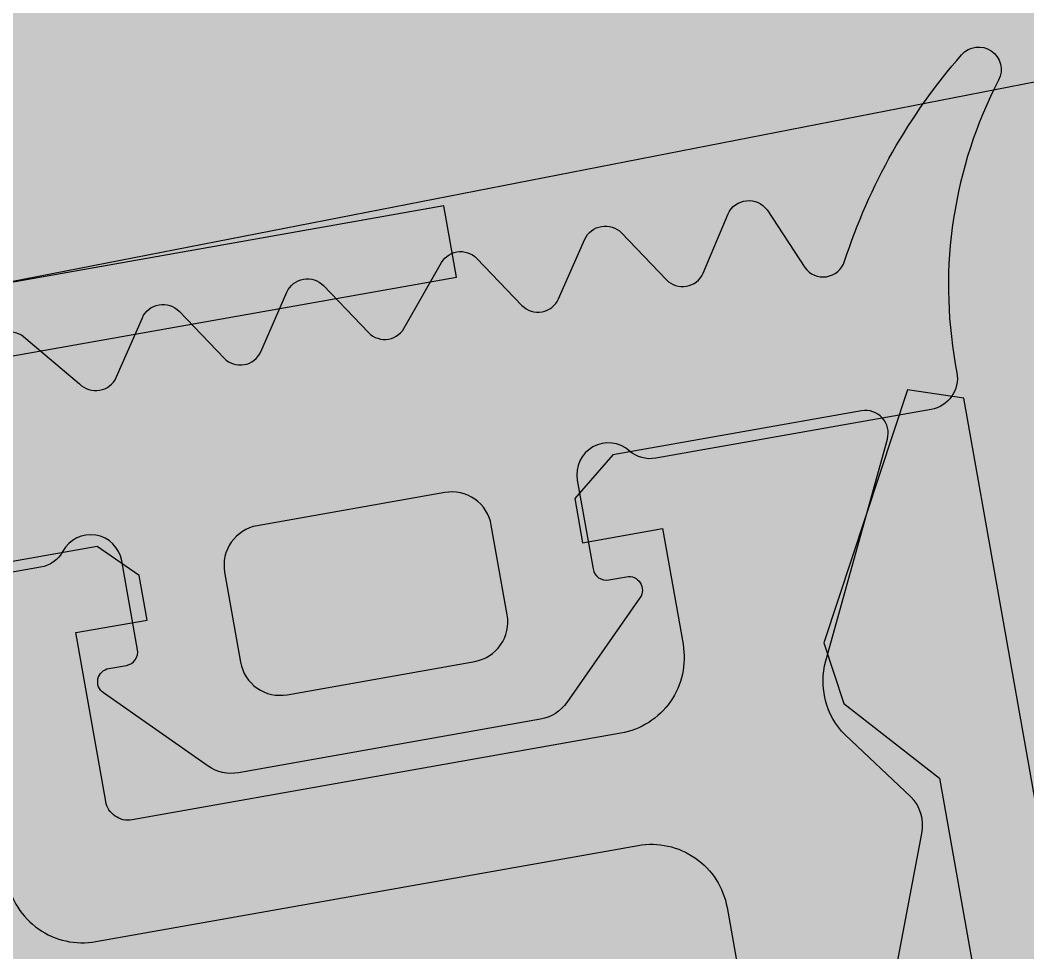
# Model space of a CAD drawing. Header units: millimetres. Extents: x -455656 to 9247092, y 0 to 412358.
# Drawn here: x -196537.19 to -196523.6, y 353571.76 to 353584.34 of the extents above; entities that cross this region are included whole.
import ezdxf
from ezdxf import colors
from ezdxf.entities.mleader import LeaderData, LeaderLine
from ezdxf.enums import TextEntityAlignment as Align
from ezdxf.math import Vec2, Vec3

# ---------------------------------------------------------------- set-up
doc = ezdxf.new("R2018")
doc.units = ezdxf.units.MM
doc.header["$MEASUREMENT"] = 0
doc.layers.get('0').update_dxf_attribs({"color": 250, "lineweight": 9})
doc.layers.add('АР_Названия помещений', color=124, linetype='Continuous', lineweight=5, plot=False)
for name, color, linetype, lineweight in [('АР_Номер помещения', 1, 'Continuous', 25), ('АР_Помещения_площадь', 19, 'Continuous', 9), ('подлога', 250, 'Continuous', 9)]:
    doc.layers.add(name, color=color, linetype=linetype, lineweight=lineweight)
doc.styles.add('ISOCPEUR', font='isocpeur.ttf', dxfattribs={"width": 0.7})
doc.styles.get("Standard").update_dxf_attribs({"font": 'isocpeur.ttf'})

# ---------------------------------------------------------------- blocks, each defined once
blk = doc.blocks.new('*U54')
at = {"color": 7, "style": 'ISOCPEUR', "width": 0.7, "flags": 1}
blk.add_attdef('КАТЕГОРИЯ', (-499.166, -2092.186), '', height=250, dxfattribs=at)
at = {"layer": 'АР_Номер помещения', "color": 7, "style": 'ISOCPEUR', "width": 0.7}
blk.add_attdef('НОМЕР_ПОМЕЩЕНИЯ', text='', height=300, dxfattribs=at).set_placement((3509.935, -2299.443), align=Align.MIDDLE_CENTER)
at = {"layer": 'АР_Помещения_площадь', "color": 7, "lineweight": 30, "width": 0.7, "flags": 104}
blk.add_attdef('ИМЯ_ПОМЕЩЕНИЯ', text='', height=100, dxfattribs=at).set_placement((157.628, 1217.141), align=Align.MIDDLE_CENTER)
at = {"layer": 'АР_Помещения_площадь', "color": 7, "style": 'ISOCPEUR', "width": 0.7}
blk.add_attdef('ПЛОЩАДЬ_ПОМЕЩЕНИЯ', text='', height=200, dxfattribs=at).set_placement((4056.614, -3701.768), align=Align.MIDDLE_RIGHT)
blk = doc.blocks.new('*U56')
at = {"color": 7, "style": 'ISOCPEUR', "width": 0.7, "flags": 1}
blk.add_attdef('КАТЕГОРИЯ', (-499.166, -2092.186), '', height=250, dxfattribs=at)
at = {"layer": 'АР_Номер помещения', "color": 7, "style": 'ISOCPEUR', "width": 0.7}
blk.add_attdef('НОМЕР_ПОМЕЩЕНИЯ', text='', height=300, dxfattribs=at).set_placement((-5271.022, -1713.491), align=Align.MIDDLE_CENTER)
at = {"layer": 'АР_Помещения_площадь', "color": 7, "lineweight": 30, "width": 0.7, "flags": 104}
blk.add_attdef('ИМЯ_ПОМЕЩЕНИЯ', text='', height=100, dxfattribs=at).set_placement((157.628, 1217.141), align=Align.MIDDLE_CENTER)
at = {"layer": 'АР_Помещения_площадь', "color": 7, "style": 'ISOCPEUR', "width": 0.7}
blk.add_attdef('ПЛОЩАДЬ_ПОМЕЩЕНИЯ', text='', height=200, dxfattribs=at).set_placement((-3511.073, -2722.763), align=Align.MIDDLE_RIGHT)
blk = doc.blocks.new('*U58')
at = {"color": 7, "style": 'ISOCPEUR', "width": 0.7, "flags": 1}
blk.add_attdef('КАТЕГОРИЯ', (-499.166, -2092.186), '', height=250, dxfattribs=at)
at = {"layer": 'АР_Номер помещения', "color": 7, "style": 'ISOCPEUR', "width": 0.7}
blk.add_attdef('НОМЕР_ПОМЕЩЕНИЯ', text='', height=300, dxfattribs=at).set_placement((-2814.849, -3287.444), align=Align.MIDDLE_CENTER)
at = {"layer": 'АР_Помещения_площадь', "color": 7, "lineweight": 30, "width": 0.7, "flags": 104}
blk.add_attdef('ИМЯ_ПОМЕЩЕНИЯ', text='', height=100, dxfattribs=at).set_placement((157.628, 1217.141), align=Align.MIDDLE_CENTER)
at = {"layer": 'АР_Помещения_площадь', "color": 7, "style": 'ISOCPEUR', "width": 0.7}
blk.add_attdef('ПЛОЩАДЬ_ПОМЕЩЕНИЯ', text='', height=200, dxfattribs=at).set_placement((-2392.073, -3943.33), align=Align.MIDDLE_RIGHT)
blk = doc.blocks.new('*U62')
at = {"color": 7, "style": 'ISOCPEUR', "width": 0.7, "flags": 1}
blk.add_attdef('КАТЕГОРИЯ', (-499.166, -2092.186), '', height=250, dxfattribs=at)
at = {"layer": 'АР_Номер помещения', "color": 7, "style": 'ISOCPEUR', "width": 0.7}
blk.add_attdef('НОМЕР_ПОМЕЩЕНИЯ', text='', height=300, dxfattribs=at).set_placement((-10209.656, 3494.977), align=Align.MIDDLE_CENTER)
at = {"layer": 'АР_Помещения_площадь', "color": 7, "style": 'ISOCPEUR', "width": 0.7}
blk.add_attdef('ПЛОЩАДЬ_ПОМЕЩЕНИЯ', text='', height=200, dxfattribs=at).set_placement((-8321.766, 2254.956), align=Align.MIDDLE_RIGHT)
at = {"layer": 'АР_Помещения_площадь', "color": 7, "lineweight": 30, "width": 0.7, "flags": 104}
blk.add_attdef('ИМЯ_ПОМЕЩЕНИЯ', text='', height=100, dxfattribs=at).set_placement((157.628, 1217.141), align=Align.MIDDLE_CENTER)
blk = doc.blocks.new('*U293')
at = {"color": 7, "style": 'ISOCPEUR', "width": 0.7, "flags": 1}
blk.add_attdef('КАТЕГОРИЯ', (-499.166, -2092.186), '', height=250, dxfattribs=at)
at = {"layer": 'АР_Номер помещения', "color": 7, "style": 'ISOCPEUR', "width": 0.7}
blk.add_attdef('НОМЕР_ПОМЕЩЕНИЯ', text='', height=300, dxfattribs=at).set_placement((-1382.058, -1075.324), align=Align.MIDDLE_CENTER)
at = {"layer": 'АР_Помещения_площадь', "color": 7, "lineweight": 30, "width": 0.7, "flags": 104}
blk.add_attdef('ИМЯ_ПОМЕЩЕНИЯ', text='', height=100, dxfattribs=at).set_placement((157.628, 1217.141), align=Align.MIDDLE_CENTER)
at = {"layer": 'АР_Помещения_площадь', "color": 7, "style": 'ISOCPEUR', "width": 0.7}
blk.add_attdef('ПЛОЩАДЬ_ПОМЕЩЕНИЯ', text='', height=200, dxfattribs=at).set_placement((556.692, -1560.833), align=Align.MIDDLE_RIGHT)
blk = doc.blocks.new('_DotSmall')
at = {"color": 0, "linetype": 'ByBlock', "const_width": 0.5}
blk.add_lwpolyline([(-0.0625, 0, 1), (0.0625, 0, 1)], format="xyb", close=True, dxfattribs=at)

msp = doc.modelspace()

# ---------------------------------------------------------------- linework, layer by layer
at = {"layer": 'подлога', "color": 5, "ltscale": 150}
msp.add_line((-194483.24, 353981.485), (-196537.954, 353580.685), dxfattribs=at)
msp.add_line((-194483.24, 353981.485), (-196537.954, 353580.685), dxfattribs=at)
msp.add_line((-194483.24, 353981.485), (-196537.954, 353580.685), dxfattribs=at)
msp.add_line((-194483.24, 353981.485), (-196537.954, 353580.685), dxfattribs=at)
msp.add_line((-194483.24, 353981.485), (-196537.954, 353580.685), dxfattribs=at)
msp.add_line((-194483.24, 353981.485), (-196537.954, 353580.685), dxfattribs=at)
msp.add_line((-194483.24, 353981.485), (-196537.954, 353580.685), dxfattribs=at)
msp.add_line((-194483.24, 353981.485), (-196537.954, 353580.685), dxfattribs=at)
msp.add_line((-194483.24, 353981.485), (-196537.954, 353580.685), dxfattribs=at)
msp.add_line((-194483.24, 353981.485), (-196537.954, 353580.685), dxfattribs=at)
msp.add_line((-194483.24, 353981.485), (-196537.954, 353580.685), dxfattribs=at)
msp.add_line((-194483.24, 353981.485), (-196537.954, 353580.685), dxfattribs=at)
at = {"layer": 'подлога', "color": 5, "lineweight": 0, "ltscale": 100, "transparency": 33554687}
for points in [[(-196537.615, 353579.957, -0.527868), (-196537.12, 353580.045), (-196536.392, 353579.431, 0.527868), (-196535.896, 353579.519), (-196535.544, 353580.324, -0.527868), (-196535.048, 353580.412), (-196534.44, 353579.777, 0.527868), (-196533.945, 353579.865), (-196533.592, 353580.67, -0.527868), (-196533.097, 353580.758), (-196532.489, 353580.123, 0.527868), (-196531.993, 353580.211), (-196531.521, 353581.038, -0.527868), (-196531.025, 353581.125), (-196530.417, 353580.49, 0.527868), (-196529.922, 353580.578), (-196529.569, 353581.383, -0.527868), (-196529.073, 353581.471), (-196528.466, 353580.836, 0.527868), (-196527.97, 353580.924), (-196527.632, 353581.727, -0.57795), (-196527.107, 353581.779), (-196526.598, 353581.002, 0.615334), (-196526.06, 353581.086, -0.101403), (-196524.479, 353583.875, -0.887085), (-196523.979, 353583.534, 0.164997), (-196524.564, 353579.701), (-196524.543, 353579.581, -0.414304), (-196524.889, 353579.086), (-196528.61, 353578.427, -0.228696), (-196528.967, 353578.527, 0.319049), (-196529.459, 353578.58, 0.319002), (-196529.67, 353578.133), (-196529.457, 353576.932, 0.4144), (-196529.245, 353576.784), (-196529.005, 353576.827, -0.668339), (-196528.823, 353576.542), (-196529.811, 353575.129, -0.198883), (-196530.165, 353574.903), (-196534.247, 353574.179, -0.198883), (-196534.657, 353574.27), (-196536.07, 353575.258, -0.668339), (-196535.997, 353575.588), (-196535.757, 353575.63, 0.4144), (-196535.609, 353575.842), (-196535.822, 353577.043, 0.710202), (-196536.617, 353577.171, -0.228696), (-196536.918, 353576.954), (-196546.092, 353575.328, -0.414362)], [(-196537.615, 353579.957, -0.527868), (-196537.12, 353580.045), (-196536.392, 353579.431, 0.527868), (-196535.896, 353579.519), (-196535.544, 353580.324, -0.527868), (-196535.048, 353580.412), (-196534.44, 353579.777, 0.527868), (-196533.945, 353579.865), (-196533.592, 353580.67, -0.527868), (-196533.097, 353580.758), (-196532.489, 353580.123, 0.527868), (-196531.993, 353580.211), (-196531.521, 353581.038, -0.527868), (-196531.025, 353581.125), (-196530.417, 353580.49, 0.527868), (-196529.922, 353580.578), (-196529.569, 353581.383, -0.527868), (-196529.073, 353581.471), (-196528.466, 353580.836, 0.527868), (-196527.97, 353580.924), (-196527.632, 353581.727, -0.57795), (-196527.107, 353581.779), (-196526.598, 353581.002, 0.615334), (-196526.06, 353581.086, -0.101403), (-196524.479, 353583.875, -0.887085), (-196523.979, 353583.534, 0.164997), (-196524.564, 353579.701), (-196524.543, 353579.581, -0.414304), (-196524.889, 353579.086), (-196528.61, 353578.427, -0.228696), (-196528.967, 353578.527, 0.319049), (-196529.459, 353578.58, 0.319002), (-196529.67, 353578.133), (-196529.457, 353576.932, 0.4144), (-196529.245, 353576.784), (-196529.005, 353576.827, -0.668339), (-196528.823, 353576.542), (-196529.811, 353575.129, -0.198883), (-196530.165, 353574.903), (-196534.247, 353574.179, -0.198883), (-196534.657, 353574.27), (-196536.07, 353575.258, -0.668339), (-196535.997, 353575.588), (-196535.757, 353575.63, 0.4144), (-196535.609, 353575.842), (-196535.822, 353577.043, 0.710202), (-196536.617, 353577.171, -0.228696), (-196536.918, 353576.954), (-196546.092, 353575.328, -0.414362)], [(-196537.615, 353579.957, -0.527868), (-196537.12, 353580.045), (-196536.392, 353579.431, 0.527868), (-196535.896, 353579.519), (-196535.544, 353580.324, -0.527868), (-196535.048, 353580.412), (-196534.44, 353579.777, 0.527868), (-196533.945, 353579.865), (-196533.592, 353580.67, -0.527868), (-196533.097, 353580.758), (-196532.489, 353580.123, 0.527868), (-196531.993, 353580.211), (-196531.521, 353581.038, -0.527868), (-196531.025, 353581.125), (-196530.417, 353580.49, 0.527868), (-196529.922, 353580.578), (-196529.569, 353581.383, -0.527868), (-196529.073, 353581.471), (-196528.466, 353580.836, 0.527868), (-196527.97, 353580.924), (-196527.632, 353581.727, -0.57795), (-196527.107, 353581.779), (-196526.598, 353581.002, 0.615334), (-196526.06, 353581.086, -0.101403), (-196524.479, 353583.875, -0.887085), (-196523.979, 353583.534, 0.164997), (-196524.564, 353579.701), (-196524.543, 353579.581, -0.414304), (-196524.889, 353579.086), (-196528.61, 353578.427, -0.228696), (-196528.967, 353578.527, 0.319049), (-196529.459, 353578.58, 0.319002), (-196529.67, 353578.133), (-196529.457, 353576.932, 0.4144), (-196529.245, 353576.784), (-196529.005, 353576.827, -0.668339), (-196528.823, 353576.542), (-196529.811, 353575.129, -0.198883), (-196530.165, 353574.903), (-196534.247, 353574.179, -0.198883), (-196534.657, 353574.27), (-196536.07, 353575.258, -0.668339), (-196535.997, 353575.588), (-196535.757, 353575.63, 0.4144), (-196535.609, 353575.842), (-196535.822, 353577.043, 0.710202), (-196536.617, 353577.171, -0.228696), (-196536.918, 353576.954), (-196546.092, 353575.328, -0.414362)], [(-196537.615, 353579.957, -0.527868), (-196537.12, 353580.045), (-196536.392, 353579.431, 0.527868), (-196535.896, 353579.519), (-196535.544, 353580.324, -0.527868), (-196535.048, 353580.412), (-196534.44, 353579.777, 0.527868), (-196533.945, 353579.865), (-196533.592, 353580.67, -0.527868), (-196533.097, 353580.758), (-196532.489, 353580.123, 0.527868), (-196531.993, 353580.211), (-196531.521, 353581.038, -0.527868), (-196531.025, 353581.125), (-196530.417, 353580.49, 0.527868), (-196529.922, 353580.578), (-196529.569, 353581.383, -0.527868), (-196529.073, 353581.471), (-196528.466, 353580.836, 0.527868), (-196527.97, 353580.924), (-196527.632, 353581.727, -0.57795), (-196527.107, 353581.779), (-196526.598, 353581.002, 0.615334), (-196526.06, 353581.086, -0.101403), (-196524.479, 353583.875, -0.887085), (-196523.979, 353583.534, 0.164997), (-196524.564, 353579.701), (-196524.543, 353579.581, -0.414304), (-196524.889, 353579.086), (-196528.61, 353578.427, -0.228696), (-196528.967, 353578.527, 0.319049), (-196529.459, 353578.58, 0.319002), (-196529.67, 353578.133), (-196529.457, 353576.932, 0.4144), (-196529.245, 353576.784), (-196529.005, 353576.827, -0.668339), (-196528.823, 353576.542), (-196529.811, 353575.129, -0.198883), (-196530.165, 353574.903), (-196534.247, 353574.179, -0.198883), (-196534.657, 353574.27), (-196536.07, 353575.258, -0.668339), (-196535.997, 353575.588), (-196535.757, 353575.63, 0.4144), (-196535.609, 353575.842), (-196535.822, 353577.043, 0.710202), (-196536.617, 353577.171, -0.228696), (-196536.918, 353576.954), (-196546.092, 353575.328, -0.414362)], [(-196537.615, 353579.957, -0.527868), (-196537.12, 353580.045), (-196536.392, 353579.431, 0.527868), (-196535.896, 353579.519), (-196535.544, 353580.324, -0.527868), (-196535.048, 353580.412), (-196534.44, 353579.777, 0.527868), (-196533.945, 353579.865), (-196533.592, 353580.67, -0.527868), (-196533.097, 353580.758), (-196532.489, 353580.123, 0.527868), (-196531.993, 353580.211), (-196531.521, 353581.038, -0.527868), (-196531.025, 353581.125), (-196530.417, 353580.49, 0.527868), (-196529.922, 353580.578), (-196529.569, 353581.383, -0.527868), (-196529.073, 353581.471), (-196528.466, 353580.836, 0.527868), (-196527.97, 353580.924), (-196527.632, 353581.727, -0.57795), (-196527.107, 353581.779), (-196526.598, 353581.002, 0.615334), (-196526.06, 353581.086, -0.101403), (-196524.479, 353583.875, -0.887085), (-196523.979, 353583.534, 0.164997), (-196524.564, 353579.701), (-196524.543, 353579.581, -0.414304), (-196524.889, 353579.086), (-196528.61, 353578.427, -0.228696), (-196528.967, 353578.527, 0.319049), (-196529.459, 353578.58, 0.319002), (-196529.67, 353578.133), (-196529.457, 353576.932, 0.4144), (-196529.245, 353576.784), (-196529.005, 353576.827, -0.668339), (-196528.823, 353576.542), (-196529.811, 353575.129, -0.198883), (-196530.165, 353574.903), (-196534.247, 353574.179, -0.198883), (-196534.657, 353574.27), (-196536.07, 353575.258, -0.668339), (-196535.997, 353575.588), (-196535.757, 353575.63, 0.4144), (-196535.609, 353575.842), (-196535.822, 353577.043, 0.710202), (-196536.617, 353577.171, -0.228696), (-196536.918, 353576.954), (-196546.092, 353575.328, -0.414362)], [(-196537.615, 353579.957, -0.527868), (-196537.12, 353580.045), (-196536.392, 353579.431, 0.527868), (-196535.896, 353579.519), (-196535.544, 353580.324, -0.527868), (-196535.048, 353580.412), (-196534.44, 353579.777, 0.527868), (-196533.945, 353579.865), (-196533.592, 353580.67, -0.527868), (-196533.097, 353580.758), (-196532.489, 353580.123, 0.527868), (-196531.993, 353580.211), (-196531.521, 353581.038, -0.527868), (-196531.025, 353581.125), (-196530.417, 353580.49, 0.527868), (-196529.922, 353580.578), (-196529.569, 353581.383, -0.527868), (-196529.073, 353581.471), (-196528.466, 353580.836, 0.527868), (-196527.97, 353580.924), (-196527.632, 353581.727, -0.57795), (-196527.107, 353581.779), (-196526.598, 353581.002, 0.615334), (-196526.06, 353581.086, -0.101403), (-196524.479, 353583.875, -0.887085), (-196523.979, 353583.534, 0.164997), (-196524.564, 353579.701), (-196524.543, 353579.581, -0.414304), (-196524.889, 353579.086), (-196528.61, 353578.427, -0.228696), (-196528.967, 353578.527, 0.319049), (-196529.459, 353578.58, 0.319002), (-196529.67, 353578.133), (-196529.457, 353576.932, 0.4144), (-196529.245, 353576.784), (-196529.005, 353576.827, -0.668339), (-196528.823, 353576.542), (-196529.811, 353575.129, -0.198883), (-196530.165, 353574.903), (-196534.247, 353574.179, -0.198883), (-196534.657, 353574.27), (-196536.07, 353575.258, -0.668339), (-196535.997, 353575.588), (-196535.757, 353575.63, 0.4144), (-196535.609, 353575.842), (-196535.822, 353577.043, 0.710202), (-196536.617, 353577.171, -0.228696), (-196536.918, 353576.954), (-196546.092, 353575.328, -0.414362)], [(-196537.615, 353579.957, -0.527868), (-196537.12, 353580.045), (-196536.392, 353579.431, 0.527868), (-196535.896, 353579.519), (-196535.544, 353580.324, -0.527868), (-196535.048, 353580.412), (-196534.44, 353579.777, 0.527868), (-196533.945, 353579.865), (-196533.592, 353580.67, -0.527868), (-196533.097, 353580.758), (-196532.489, 353580.123, 0.527868), (-196531.993, 353580.211), (-196531.521, 353581.038, -0.527868), (-196531.025, 353581.125), (-196530.417, 353580.49, 0.527868), (-196529.922, 353580.578), (-196529.569, 353581.383, -0.527868), (-196529.073, 353581.471), (-196528.466, 353580.836, 0.527868), (-196527.97, 353580.924), (-196527.632, 353581.727, -0.57795), (-196527.107, 353581.779), (-196526.598, 353581.002, 0.615334), (-196526.06, 353581.086, -0.101403), (-196524.479, 353583.875, -0.887085), (-196523.979, 353583.534, 0.164997), (-196524.564, 353579.701), (-196524.543, 353579.581, -0.414304), (-196524.889, 353579.086), (-196528.61, 353578.427, -0.228696), (-196528.967, 353578.527, 0.319049), (-196529.459, 353578.58, 0.319002), (-196529.67, 353578.133), (-196529.457, 353576.932, 0.4144), (-196529.245, 353576.784), (-196529.005, 353576.827, -0.668339), (-196528.823, 353576.542), (-196529.811, 353575.129, -0.198883), (-196530.165, 353574.903), (-196534.247, 353574.179, -0.198883), (-196534.657, 353574.27), (-196536.07, 353575.258, -0.668339), (-196535.997, 353575.588), (-196535.757, 353575.63, 0.4144), (-196535.609, 353575.842), (-196535.822, 353577.043, 0.710202), (-196536.617, 353577.171, -0.228696), (-196536.918, 353576.954), (-196546.092, 353575.328, -0.414362)], [(-196537.615, 353579.957, -0.527868), (-196537.12, 353580.045), (-196536.392, 353579.431, 0.527868), (-196535.896, 353579.519), (-196535.544, 353580.324, -0.527868), (-196535.048, 353580.412), (-196534.44, 353579.777, 0.527868), (-196533.945, 353579.865), (-196533.592, 353580.67, -0.527868), (-196533.097, 353580.758), (-196532.489, 353580.123, 0.527868), (-196531.993, 353580.211), (-196531.521, 353581.038, -0.527868), (-196531.025, 353581.125), (-196530.417, 353580.49, 0.527868), (-196529.922, 353580.578), (-196529.569, 353581.383, -0.527868), (-196529.073, 353581.471), (-196528.466, 353580.836, 0.527868), (-196527.97, 353580.924), (-196527.632, 353581.727, -0.57795), (-196527.107, 353581.779), (-196526.598, 353581.002, 0.615334), (-196526.06, 353581.086, -0.101403), (-196524.479, 353583.875, -0.887085), (-196523.979, 353583.534, 0.164997), (-196524.564, 353579.701), (-196524.543, 353579.581, -0.414304), (-196524.889, 353579.086), (-196528.61, 353578.427, -0.228696), (-196528.967, 353578.527, 0.319049), (-196529.459, 353578.58, 0.319002), (-196529.67, 353578.133), (-196529.457, 353576.932, 0.4144), (-196529.245, 353576.784), (-196529.005, 353576.827, -0.668339), (-196528.823, 353576.542), (-196529.811, 353575.129, -0.198883), (-196530.165, 353574.903), (-196534.247, 353574.179, -0.198883), (-196534.657, 353574.27), (-196536.07, 353575.258, -0.668339), (-196535.997, 353575.588), (-196535.757, 353575.63, 0.4144), (-196535.609, 353575.842), (-196535.822, 353577.043, 0.710202), (-196536.617, 353577.171, -0.228696), (-196536.918, 353576.954), (-196546.092, 353575.328, -0.414362)], [(-196537.615, 353579.957, -0.527868), (-196537.12, 353580.045), (-196536.392, 353579.431, 0.527868), (-196535.896, 353579.519), (-196535.544, 353580.324, -0.527868), (-196535.048, 353580.412), (-196534.44, 353579.777, 0.527868), (-196533.945, 353579.865), (-196533.592, 353580.67, -0.527868), (-196533.097, 353580.758), (-196532.489, 353580.123, 0.527868), (-196531.993, 353580.211), (-196531.521, 353581.038, -0.527868), (-196531.025, 353581.125), (-196530.417, 353580.49, 0.527868), (-196529.922, 353580.578), (-196529.569, 353581.383, -0.527868), (-196529.073, 353581.471), (-196528.466, 353580.836, 0.527868), (-196527.97, 353580.924), (-196527.632, 353581.727, -0.57795), (-196527.107, 353581.779), (-196526.598, 353581.002, 0.615334), (-196526.06, 353581.086, -0.101403), (-196524.479, 353583.875, -0.887085), (-196523.979, 353583.534, 0.164997), (-196524.564, 353579.701), (-196524.543, 353579.581, -0.414304), (-196524.889, 353579.086), (-196528.61, 353578.427, -0.228696), (-196528.967, 353578.527, 0.319049), (-196529.459, 353578.58, 0.319002), (-196529.67, 353578.133), (-196529.457, 353576.932, 0.4144), (-196529.245, 353576.784), (-196529.005, 353576.827, -0.668339), (-196528.823, 353576.542), (-196529.811, 353575.129, -0.198883), (-196530.165, 353574.903), (-196534.247, 353574.179, -0.198883), (-196534.657, 353574.27), (-196536.07, 353575.258, -0.668339), (-196535.997, 353575.588), (-196535.757, 353575.63, 0.4144), (-196535.609, 353575.842), (-196535.822, 353577.043, 0.710202), (-196536.617, 353577.171, -0.228696), (-196536.918, 353576.954), (-196546.092, 353575.328, -0.414362)], [(-196537.615, 353579.957, -0.527868), (-196537.12, 353580.045), (-196536.392, 353579.431, 0.527868), (-196535.896, 353579.519), (-196535.544, 353580.324, -0.527868), (-196535.048, 353580.412), (-196534.44, 353579.777, 0.527868), (-196533.945, 353579.865), (-196533.592, 353580.67, -0.527868), (-196533.097, 353580.758), (-196532.489, 353580.123, 0.527868), (-196531.993, 353580.211), (-196531.521, 353581.038, -0.527868), (-196531.025, 353581.125), (-196530.417, 353580.49, 0.527868), (-196529.922, 353580.578), (-196529.569, 353581.383, -0.527868), (-196529.073, 353581.471), (-196528.466, 353580.836, 0.527868), (-196527.97, 353580.924), (-196527.632, 353581.727, -0.57795), (-196527.107, 353581.779), (-196526.598, 353581.002, 0.615334), (-196526.06, 353581.086, -0.101403), (-196524.479, 353583.875, -0.887085), (-196523.979, 353583.534, 0.164997), (-196524.564, 353579.701), (-196524.543, 353579.581, -0.414304), (-196524.889, 353579.086), (-196528.61, 353578.427, -0.228696), (-196528.967, 353578.527, 0.319049), (-196529.459, 353578.58, 0.319002), (-196529.67, 353578.133), (-196529.457, 353576.932, 0.4144), (-196529.245, 353576.784), (-196529.005, 353576.827, -0.668339), (-196528.823, 353576.542), (-196529.811, 353575.129, -0.198883), (-196530.165, 353574.903), (-196534.247, 353574.179, -0.198883), (-196534.657, 353574.27), (-196536.07, 353575.258, -0.668339), (-196535.997, 353575.588), (-196535.757, 353575.63, 0.4144), (-196535.609, 353575.842), (-196535.822, 353577.043, 0.710202), (-196536.617, 353577.171, -0.228696), (-196536.918, 353576.954), (-196546.092, 353575.328, -0.414362)], [(-196537.615, 353579.957, -0.527868), (-196537.12, 353580.045), (-196536.392, 353579.431, 0.527868), (-196535.896, 353579.519), (-196535.544, 353580.324, -0.527868), (-196535.048, 353580.412), (-196534.44, 353579.777, 0.527868), (-196533.945, 353579.865), (-196533.592, 353580.67, -0.527868), (-196533.097, 353580.758), (-196532.489, 353580.123, 0.527868), (-196531.993, 353580.211), (-196531.521, 353581.038, -0.527868), (-196531.025, 353581.125), (-196530.417, 353580.49, 0.527868), (-196529.922, 353580.578), (-196529.569, 353581.383, -0.527868), (-196529.073, 353581.471), (-196528.466, 353580.836, 0.527868), (-196527.97, 353580.924), (-196527.632, 353581.727, -0.57795), (-196527.107, 353581.779), (-196526.598, 353581.002, 0.615334), (-196526.06, 353581.086, -0.101403), (-196524.479, 353583.875, -0.887085), (-196523.979, 353583.534, 0.164997), (-196524.564, 353579.701), (-196524.543, 353579.581, -0.414304), (-196524.889, 353579.086), (-196528.61, 353578.427, -0.228696), (-196528.967, 353578.527, 0.319049), (-196529.459, 353578.58, 0.319002), (-196529.67, 353578.133), (-196529.457, 353576.932, 0.4144), (-196529.245, 353576.784), (-196529.005, 353576.827, -0.668339), (-196528.823, 353576.542), (-196529.811, 353575.129, -0.198883), (-196530.165, 353574.903), (-196534.247, 353574.179, -0.198883), (-196534.657, 353574.27), (-196536.07, 353575.258, -0.668339), (-196535.997, 353575.588), (-196535.757, 353575.63, 0.4144), (-196535.609, 353575.842), (-196535.822, 353577.043, 0.710202), (-196536.617, 353577.171, -0.228696), (-196536.918, 353576.954), (-196546.092, 353575.328, -0.414362)], [(-196537.615, 353579.957, -0.527868), (-196537.12, 353580.045), (-196536.392, 353579.431, 0.527868), (-196535.896, 353579.519), (-196535.544, 353580.324, -0.527868), (-196535.048, 353580.412), (-196534.44, 353579.777, 0.527868), (-196533.945, 353579.865), (-196533.592, 353580.67, -0.527868), (-196533.097, 353580.758), (-196532.489, 353580.123, 0.527868), (-196531.993, 353580.211), (-196531.521, 353581.038, -0.527868), (-196531.025, 353581.125), (-196530.417, 353580.49, 0.527868), (-196529.922, 353580.578), (-196529.569, 353581.383, -0.527868), (-196529.073, 353581.471), (-196528.466, 353580.836, 0.527868), (-196527.97, 353580.924), (-196527.632, 353581.727, -0.57795), (-196527.107, 353581.779), (-196526.598, 353581.002, 0.615334), (-196526.06, 353581.086, -0.101403), (-196524.479, 353583.875, -0.887085), (-196523.979, 353583.534, 0.164997), (-196524.564, 353579.701), (-196524.543, 353579.581, -0.414304), (-196524.889, 353579.086), (-196528.61, 353578.427, -0.228696), (-196528.967, 353578.527, 0.319049), (-196529.459, 353578.58, 0.319002), (-196529.67, 353578.133), (-196529.457, 353576.932, 0.4144), (-196529.245, 353576.784), (-196529.005, 353576.827, -0.668339), (-196528.823, 353576.542), (-196529.811, 353575.129, -0.198883), (-196530.165, 353574.903), (-196534.247, 353574.179, -0.198883), (-196534.657, 353574.27), (-196536.07, 353575.258, -0.668339), (-196535.997, 353575.588), (-196535.757, 353575.63, 0.4144), (-196535.609, 353575.842), (-196535.822, 353577.043, 0.710202), (-196536.617, 353577.171, -0.228696), (-196536.918, 353576.954), (-196546.092, 353575.328, -0.414362)], [(-196525.91, 353568.623), (-196525.017, 353573.362, 0.249629), (-196525.163, 353573.857), (-196526.053, 353574.69, -0.267349), (-196526.313, 353575.691), (-196525.482, 353578.686, 0.551224), (-196525.829, 353579.067), (-196529.19, 353578.471), (-196529.705, 353577.885), (-196529.599, 353577.284), (-196528.518, 353577.476), (-196528.242, 353575.915, -0.414326), (-196529.081, 353574.714), (-196535.684, 353573.544, -0.414362), (-196536.038, 353573.791), (-196536.442, 353576.072), (-196535.481, 353576.242), (-196535.588, 353576.842), (-196536.153, 353577.237), (-196575.775, 353570.215)], [(-196525.91, 353568.623), (-196525.017, 353573.362, 0.249629), (-196525.163, 353573.857), (-196526.053, 353574.69, -0.267349), (-196526.313, 353575.691), (-196525.482, 353578.686, 0.551224), (-196525.829, 353579.067), (-196529.19, 353578.471), (-196529.705, 353577.885), (-196529.599, 353577.284), (-196528.518, 353577.476), (-196528.242, 353575.915, -0.414326), (-196529.081, 353574.714), (-196535.684, 353573.544, -0.414362), (-196536.038, 353573.791), (-196536.442, 353576.072), (-196535.481, 353576.242), (-196535.588, 353576.842), (-196536.153, 353577.237), (-196575.775, 353570.215)], [(-196525.91, 353568.623), (-196525.017, 353573.362, 0.249629), (-196525.163, 353573.857), (-196526.053, 353574.69, -0.267349), (-196526.313, 353575.691), (-196525.482, 353578.686, 0.551224), (-196525.829, 353579.067), (-196529.19, 353578.471), (-196529.705, 353577.885), (-196529.599, 353577.284), (-196528.518, 353577.476), (-196528.242, 353575.915, -0.414326), (-196529.081, 353574.714), (-196535.684, 353573.544, -0.414362), (-196536.038, 353573.791), (-196536.442, 353576.072), (-196535.481, 353576.242), (-196535.588, 353576.842), (-196536.153, 353577.237), (-196575.775, 353570.215)], [(-196525.91, 353568.623), (-196525.017, 353573.362, 0.249629), (-196525.163, 353573.857), (-196526.053, 353574.69, -0.267349), (-196526.313, 353575.691), (-196525.482, 353578.686, 0.551224), (-196525.829, 353579.067), (-196529.19, 353578.471), (-196529.705, 353577.885), (-196529.599, 353577.284), (-196528.518, 353577.476), (-196528.242, 353575.915, -0.414326), (-196529.081, 353574.714), (-196535.684, 353573.544, -0.414362), (-196536.038, 353573.791), (-196536.442, 353576.072), (-196535.481, 353576.242), (-196535.588, 353576.842), (-196536.153, 353577.237), (-196575.775, 353570.215)], [(-196525.91, 353568.623), (-196525.017, 353573.362, 0.249629), (-196525.163, 353573.857), (-196526.053, 353574.69, -0.267349), (-196526.313, 353575.691), (-196525.482, 353578.686, 0.551224), (-196525.829, 353579.067), (-196529.19, 353578.471), (-196529.705, 353577.885), (-196529.599, 353577.284), (-196528.518, 353577.476), (-196528.242, 353575.915, -0.414326), (-196529.081, 353574.714), (-196535.684, 353573.544, -0.414362), (-196536.038, 353573.791), (-196536.442, 353576.072), (-196535.481, 353576.242), (-196535.588, 353576.842), (-196536.153, 353577.237), (-196575.775, 353570.215)], [(-196525.91, 353568.623), (-196525.017, 353573.362, 0.249629), (-196525.163, 353573.857), (-196526.053, 353574.69, -0.267349), (-196526.313, 353575.691), (-196525.482, 353578.686, 0.551224), (-196525.829, 353579.067), (-196529.19, 353578.471), (-196529.705, 353577.885), (-196529.599, 353577.284), (-196528.518, 353577.476), (-196528.242, 353575.915, -0.414326), (-196529.081, 353574.714), (-196535.684, 353573.544, -0.414362), (-196536.038, 353573.791), (-196536.442, 353576.072), (-196535.481, 353576.242), (-196535.588, 353576.842), (-196536.153, 353577.237), (-196575.775, 353570.215)], [(-196525.91, 353568.623), (-196525.017, 353573.362, 0.249629), (-196525.163, 353573.857), (-196526.053, 353574.69, -0.267349), (-196526.313, 353575.691), (-196525.482, 353578.686, 0.551224), (-196525.829, 353579.067), (-196529.19, 353578.471), (-196529.705, 353577.885), (-196529.599, 353577.284), (-196528.518, 353577.476), (-196528.242, 353575.915, -0.414326), (-196529.081, 353574.714), (-196535.684, 353573.544, -0.414362), (-196536.038, 353573.791), (-196536.442, 353576.072), (-196535.481, 353576.242), (-196535.588, 353576.842), (-196536.153, 353577.237), (-196575.775, 353570.215)], [(-196525.91, 353568.623), (-196525.017, 353573.362, 0.249629), (-196525.163, 353573.857), (-196526.053, 353574.69, -0.267349), (-196526.313, 353575.691), (-196525.482, 353578.686, 0.551224), (-196525.829, 353579.067), (-196529.19, 353578.471), (-196529.705, 353577.885), (-196529.599, 353577.284), (-196528.518, 353577.476), (-196528.242, 353575.915, -0.414326), (-196529.081, 353574.714), (-196535.684, 353573.544, -0.414362), (-196536.038, 353573.791), (-196536.442, 353576.072), (-196535.481, 353576.242), (-196535.588, 353576.842), (-196536.153, 353577.237), (-196575.775, 353570.215)], [(-196525.91, 353568.623), (-196525.017, 353573.362, 0.249629), (-196525.163, 353573.857), (-196526.053, 353574.69, -0.267349), (-196526.313, 353575.691), (-196525.482, 353578.686, 0.551224), (-196525.829, 353579.067), (-196529.19, 353578.471), (-196529.705, 353577.885), (-196529.599, 353577.284), (-196528.518, 353577.476), (-196528.242, 353575.915, -0.414326), (-196529.081, 353574.714), (-196535.684, 353573.544, -0.414362), (-196536.038, 353573.791), (-196536.442, 353576.072), (-196535.481, 353576.242), (-196535.588, 353576.842), (-196536.153, 353577.237), (-196575.775, 353570.215)], [(-196525.91, 353568.623), (-196525.017, 353573.362, 0.249629), (-196525.163, 353573.857), (-196526.053, 353574.69, -0.267349), (-196526.313, 353575.691), (-196525.482, 353578.686, 0.551224), (-196525.829, 353579.067), (-196529.19, 353578.471), (-196529.705, 353577.885), (-196529.599, 353577.284), (-196528.518, 353577.476), (-196528.242, 353575.915, -0.414326), (-196529.081, 353574.714), (-196535.684, 353573.544, -0.414362), (-196536.038, 353573.791), (-196536.442, 353576.072), (-196535.481, 353576.242), (-196535.588, 353576.842), (-196536.153, 353577.237), (-196575.775, 353570.215)], [(-196525.91, 353568.623), (-196525.017, 353573.362, 0.249629), (-196525.163, 353573.857), (-196526.053, 353574.69, -0.267349), (-196526.313, 353575.691), (-196525.482, 353578.686, 0.551224), (-196525.829, 353579.067), (-196529.19, 353578.471), (-196529.705, 353577.885), (-196529.599, 353577.284), (-196528.518, 353577.476), (-196528.242, 353575.915, -0.414326), (-196529.081, 353574.714), (-196535.684, 353573.544, -0.414362), (-196536.038, 353573.791), (-196536.442, 353576.072), (-196535.481, 353576.242), (-196535.588, 353576.842), (-196536.153, 353577.237), (-196575.775, 353570.215)], [(-196525.91, 353568.623), (-196525.017, 353573.362, 0.249629), (-196525.163, 353573.857), (-196526.053, 353574.69, -0.267349), (-196526.313, 353575.691), (-196525.482, 353578.686, 0.551224), (-196525.829, 353579.067), (-196529.19, 353578.471), (-196529.705, 353577.885), (-196529.599, 353577.284), (-196528.518, 353577.476), (-196528.242, 353575.915, -0.414326), (-196529.081, 353574.714), (-196535.684, 353573.544, -0.414362), (-196536.038, 353573.791), (-196536.442, 353576.072), (-196535.481, 353576.242), (-196535.588, 353576.842), (-196536.153, 353577.237), (-196575.775, 353570.215)], [(-196537.373, 353572.74, 0.414326), (-196536.172, 353571.9), (-196528.849, 353573.198, -0.414326), (-196527.647, 353572.359), (-196526.988, 353568.637, 0.827043)], [(-196537.373, 353572.74, 0.414326), (-196536.172, 353571.9), (-196528.849, 353573.198, -0.414326), (-196527.647, 353572.359), (-196526.988, 353568.637, 0.827043)], [(-196537.373, 353572.74, 0.414326), (-196536.172, 353571.9), (-196528.849, 353573.198, -0.414326), (-196527.647, 353572.359), (-196526.988, 353568.637, 0.827043)], [(-196537.373, 353572.74, 0.414326), (-196536.172, 353571.9), (-196528.849, 353573.198, -0.414326), (-196527.647, 353572.359), (-196526.988, 353568.637, 0.827043)], [(-196537.373, 353572.74, 0.414326), (-196536.172, 353571.9), (-196528.849, 353573.198, -0.414326), (-196527.647, 353572.359), (-196526.988, 353568.637, 0.827043)], [(-196537.373, 353572.74, 0.414326), (-196536.172, 353571.9), (-196528.849, 353573.198, -0.414326), (-196527.647, 353572.359), (-196526.988, 353568.637, 0.827043)], [(-196537.373, 353572.74, 0.414326), (-196536.172, 353571.9), (-196528.849, 353573.198, -0.414326), (-196527.647, 353572.359), (-196526.988, 353568.637, 0.827043)], [(-196537.373, 353572.74, 0.414326), (-196536.172, 353571.9), (-196528.849, 353573.198, -0.414326), (-196527.647, 353572.359), (-196526.988, 353568.637, 0.827043)], [(-196537.373, 353572.74, 0.414326), (-196536.172, 353571.9), (-196528.849, 353573.198, -0.414326), (-196527.647, 353572.359), (-196526.988, 353568.637, 0.827043)], [(-196537.373, 353572.74, 0.414326), (-196536.172, 353571.9), (-196528.849, 353573.198, -0.414326), (-196527.647, 353572.359), (-196526.988, 353568.637, 0.827043)], [(-196537.373, 353572.74, 0.414326), (-196536.172, 353571.9), (-196528.849, 353573.198, -0.414326), (-196527.647, 353572.359), (-196526.988, 353568.637, 0.827043)], [(-196537.373, 353572.74, 0.414326), (-196536.172, 353571.9), (-196528.849, 353573.198, -0.414326), (-196527.647, 353572.359), (-196526.988, 353568.637, 0.827043)]]:
    msp.add_lwpolyline(points, format="xyb", dxfattribs=at)
at = {"layer": 'подлога', "color": 5}
msp.add_lwpolyline([(-196581.582, 353571.961), (-196531.301, 353580.873), (-196531.471, 353581.834), (-196581.752, 353572.922)], close=True, dxfattribs=at)
msp.add_lwpolyline([(-196581.582, 353571.961), (-196531.301, 353580.873), (-196531.471, 353581.834), (-196581.752, 353572.922)], close=True, dxfattribs=at)
msp.add_lwpolyline([(-196581.582, 353571.961), (-196531.301, 353580.873), (-196531.471, 353581.834), (-196581.752, 353572.922)], close=True, dxfattribs=at)
msp.add_lwpolyline([(-196581.582, 353571.961), (-196531.301, 353580.873), (-196531.471, 353581.834), (-196581.752, 353572.922)], close=True, dxfattribs=at)
msp.add_lwpolyline([(-196581.582, 353571.961), (-196531.301, 353580.873), (-196531.471, 353581.834), (-196581.752, 353572.922)], close=True, dxfattribs=at)
msp.add_lwpolyline([(-196581.582, 353571.961), (-196531.301, 353580.873), (-196531.471, 353581.834), (-196581.752, 353572.922)], close=True, dxfattribs=at)
msp.add_lwpolyline([(-196581.582, 353571.961), (-196531.301, 353580.873), (-196531.471, 353581.834), (-196581.752, 353572.922)], close=True, dxfattribs=at)
msp.add_lwpolyline([(-196581.582, 353571.961), (-196531.301, 353580.873), (-196531.471, 353581.834), (-196581.752, 353572.922)], close=True, dxfattribs=at)
msp.add_lwpolyline([(-196581.582, 353571.961), (-196531.301, 353580.873), (-196531.471, 353581.834), (-196581.752, 353572.922)], close=True, dxfattribs=at)
msp.add_lwpolyline([(-196581.582, 353571.961), (-196531.301, 353580.873), (-196531.471, 353581.834), (-196581.752, 353572.922)], close=True, dxfattribs=at)
msp.add_lwpolyline([(-196581.582, 353571.961), (-196531.301, 353580.873), (-196531.471, 353581.834), (-196581.752, 353572.922)], close=True, dxfattribs=at)
msp.add_lwpolyline([(-196581.582, 353571.961), (-196531.301, 353580.873), (-196531.471, 353581.834), (-196581.752, 353572.922)], close=True, dxfattribs=at)
at = {"layer": 'подлога', "color": 5, "lineweight": 0, "ltscale": 100, "transparency": 33554687}
msp.add_lwpolyline([(-196522.087, 353565.914), (-196524.449, 353579.24), (-196525.212, 353579.352), (-196526.339, 353575.933), (-196526.07, 353575.114), (-196524.777, 353574.105), (-196523.819, 353568.702), (-196524.137, 353568.399), (-196526.538, 353567.973), (-196526.714, 353567.57), (-196526.587, 353566.85), (-196526.304, 353566.652), (-196523.903, 353567.078), (-196523.479, 353566.782)], dxfattribs=at)
msp.add_lwpolyline([(-196522.087, 353565.914), (-196524.449, 353579.24), (-196525.212, 353579.352), (-196526.339, 353575.933), (-196526.07, 353575.114), (-196524.777, 353574.105), (-196523.819, 353568.702), (-196524.137, 353568.399), (-196526.538, 353567.973), (-196526.714, 353567.57), (-196526.587, 353566.85), (-196526.304, 353566.652), (-196523.903, 353567.078), (-196523.479, 353566.782)], dxfattribs=at)
msp.add_lwpolyline([(-196522.087, 353565.914), (-196524.449, 353579.24), (-196525.212, 353579.352), (-196526.339, 353575.933), (-196526.07, 353575.114), (-196524.777, 353574.105), (-196523.819, 353568.702), (-196524.137, 353568.399), (-196526.538, 353567.973), (-196526.714, 353567.57), (-196526.587, 353566.85), (-196526.304, 353566.652), (-196523.903, 353567.078), (-196523.479, 353566.782)], dxfattribs=at)
msp.add_lwpolyline([(-196522.087, 353565.914), (-196524.449, 353579.24), (-196525.212, 353579.352), (-196526.339, 353575.933), (-196526.07, 353575.114), (-196524.777, 353574.105), (-196523.819, 353568.702), (-196524.137, 353568.399), (-196526.538, 353567.973), (-196526.714, 353567.57), (-196526.587, 353566.85), (-196526.304, 353566.652), (-196523.903, 353567.078), (-196523.479, 353566.782)], dxfattribs=at)
msp.add_lwpolyline([(-196522.087, 353565.914), (-196524.449, 353579.24), (-196525.212, 353579.352), (-196526.339, 353575.933), (-196526.07, 353575.114), (-196524.777, 353574.105), (-196523.819, 353568.702), (-196524.137, 353568.399), (-196526.538, 353567.973), (-196526.714, 353567.57), (-196526.587, 353566.85), (-196526.304, 353566.652), (-196523.903, 353567.078), (-196523.479, 353566.782)], dxfattribs=at)
msp.add_lwpolyline([(-196522.087, 353565.914), (-196524.449, 353579.24), (-196525.212, 353579.352), (-196526.339, 353575.933), (-196526.07, 353575.114), (-196524.777, 353574.105), (-196523.819, 353568.702), (-196524.137, 353568.399), (-196526.538, 353567.973), (-196526.714, 353567.57), (-196526.587, 353566.85), (-196526.304, 353566.652), (-196523.903, 353567.078), (-196523.479, 353566.782)], dxfattribs=at)
msp.add_lwpolyline([(-196522.087, 353565.914), (-196524.449, 353579.24), (-196525.212, 353579.352), (-196526.339, 353575.933), (-196526.07, 353575.114), (-196524.777, 353574.105), (-196523.819, 353568.702), (-196524.137, 353568.399), (-196526.538, 353567.973), (-196526.714, 353567.57), (-196526.587, 353566.85), (-196526.304, 353566.652), (-196523.903, 353567.078), (-196523.479, 353566.782)], dxfattribs=at)
msp.add_lwpolyline([(-196522.087, 353565.914), (-196524.449, 353579.24), (-196525.212, 353579.352), (-196526.339, 353575.933), (-196526.07, 353575.114), (-196524.777, 353574.105), (-196523.819, 353568.702), (-196524.137, 353568.399), (-196526.538, 353567.973), (-196526.714, 353567.57), (-196526.587, 353566.85), (-196526.304, 353566.652), (-196523.903, 353567.078), (-196523.479, 353566.782)], dxfattribs=at)
msp.add_lwpolyline([(-196522.087, 353565.914), (-196524.449, 353579.24), (-196525.212, 353579.352), (-196526.339, 353575.933), (-196526.07, 353575.114), (-196524.777, 353574.105), (-196523.819, 353568.702), (-196524.137, 353568.399), (-196526.538, 353567.973), (-196526.714, 353567.57), (-196526.587, 353566.85), (-196526.304, 353566.652), (-196523.903, 353567.078), (-196523.479, 353566.782)], dxfattribs=at)
msp.add_lwpolyline([(-196522.087, 353565.914), (-196524.449, 353579.24), (-196525.212, 353579.352), (-196526.339, 353575.933), (-196526.07, 353575.114), (-196524.777, 353574.105), (-196523.819, 353568.702), (-196524.137, 353568.399), (-196526.538, 353567.973), (-196526.714, 353567.57), (-196526.587, 353566.85), (-196526.304, 353566.652), (-196523.903, 353567.078), (-196523.479, 353566.782)], dxfattribs=at)
msp.add_lwpolyline([(-196522.087, 353565.914), (-196524.449, 353579.24), (-196525.212, 353579.352), (-196526.339, 353575.933), (-196526.07, 353575.114), (-196524.777, 353574.105), (-196523.819, 353568.702), (-196524.137, 353568.399), (-196526.538, 353567.973), (-196526.714, 353567.57), (-196526.587, 353566.85), (-196526.304, 353566.652), (-196523.903, 353567.078), (-196523.479, 353566.782)], dxfattribs=at)
msp.add_lwpolyline([(-196522.087, 353565.914), (-196524.449, 353579.24), (-196525.212, 353579.352), (-196526.339, 353575.933), (-196526.07, 353575.114), (-196524.777, 353574.105), (-196523.819, 353568.702), (-196524.137, 353568.399), (-196526.538, 353567.973), (-196526.714, 353567.57), (-196526.587, 353566.85), (-196526.304, 353566.652), (-196523.903, 353567.078), (-196523.479, 353566.782)], dxfattribs=at)
at = {"layer": 'подлога', "color": 5}
msp.add_lwpolyline([(-196531.459, 353577.964), (-196533.994, 353577.515, 0.414214), (-196534.433, 353576.887), (-196534.218, 353575.672, 0.414214), (-196533.59, 353575.234), (-196531.055, 353575.683, 0.414214), (-196530.616, 353576.311), (-196530.831, 353577.525, 0.414214)], format="xyb", close=True, dxfattribs=at)
msp.add_lwpolyline([(-196531.459, 353577.964), (-196533.994, 353577.515, 0.414214), (-196534.433, 353576.887), (-196534.218, 353575.672, 0.414214), (-196533.59, 353575.234), (-196531.055, 353575.683, 0.414214), (-196530.616, 353576.311), (-196530.831, 353577.525, 0.414214)], format="xyb", close=True, dxfattribs=at)
msp.add_lwpolyline([(-196531.459, 353577.964), (-196533.994, 353577.515, 0.414214), (-196534.433, 353576.887), (-196534.218, 353575.672, 0.414214), (-196533.59, 353575.234), (-196531.055, 353575.683, 0.414214), (-196530.616, 353576.311), (-196530.831, 353577.525, 0.414214)], format="xyb", close=True, dxfattribs=at)
msp.add_lwpolyline([(-196531.459, 353577.964), (-196533.994, 353577.515, 0.414214), (-196534.433, 353576.887), (-196534.218, 353575.672, 0.414214), (-196533.59, 353575.234), (-196531.055, 353575.683, 0.414214), (-196530.616, 353576.311), (-196530.831, 353577.525, 0.414214)], format="xyb", close=True, dxfattribs=at)
msp.add_lwpolyline([(-196531.459, 353577.964), (-196533.994, 353577.515, 0.414214), (-196534.433, 353576.887), (-196534.218, 353575.672, 0.414214), (-196533.59, 353575.234), (-196531.055, 353575.683, 0.414214), (-196530.616, 353576.311), (-196530.831, 353577.525, 0.414214)], format="xyb", close=True, dxfattribs=at)
msp.add_lwpolyline([(-196531.459, 353577.964), (-196533.994, 353577.515, 0.414214), (-196534.433, 353576.887), (-196534.218, 353575.672, 0.414214), (-196533.59, 353575.234), (-196531.055, 353575.683, 0.414214), (-196530.616, 353576.311), (-196530.831, 353577.525, 0.414214)], format="xyb", close=True, dxfattribs=at)
msp.add_lwpolyline([(-196531.459, 353577.964), (-196533.994, 353577.515, 0.414214), (-196534.433, 353576.887), (-196534.218, 353575.672, 0.414214), (-196533.59, 353575.234), (-196531.055, 353575.683, 0.414214), (-196530.616, 353576.311), (-196530.831, 353577.525, 0.414214)], format="xyb", close=True, dxfattribs=at)
msp.add_lwpolyline([(-196531.459, 353577.964), (-196533.994, 353577.515, 0.414214), (-196534.433, 353576.887), (-196534.218, 353575.672, 0.414214), (-196533.59, 353575.234), (-196531.055, 353575.683, 0.414214), (-196530.616, 353576.311), (-196530.831, 353577.525, 0.414214)], format="xyb", close=True, dxfattribs=at)
msp.add_lwpolyline([(-196531.459, 353577.964), (-196533.994, 353577.515, 0.414214), (-196534.433, 353576.887), (-196534.218, 353575.672, 0.414214), (-196533.59, 353575.234), (-196531.055, 353575.683, 0.414214), (-196530.616, 353576.311), (-196530.831, 353577.525, 0.414214)], format="xyb", close=True, dxfattribs=at)
msp.add_lwpolyline([(-196531.459, 353577.964), (-196533.994, 353577.515, 0.414214), (-196534.433, 353576.887), (-196534.218, 353575.672, 0.414214), (-196533.59, 353575.234), (-196531.055, 353575.683, 0.414214), (-196530.616, 353576.311), (-196530.831, 353577.525, 0.414214)], format="xyb", close=True, dxfattribs=at)
msp.add_lwpolyline([(-196531.459, 353577.964), (-196533.994, 353577.515, 0.414214), (-196534.433, 353576.887), (-196534.218, 353575.672, 0.414214), (-196533.59, 353575.234), (-196531.055, 353575.683, 0.414214), (-196530.616, 353576.311), (-196530.831, 353577.525, 0.414214)], format="xyb", close=True, dxfattribs=at)
at = {"layer": 'подлога', "lineweight": 18, "ltscale": 100}
msp.add_arc((-197116.355, 363142.089), 9778.655, 272.592548, 356.6353914, dxfattribs=at)

# ---------------------------------------------------------------- block references
at = {"layer": 'подлога'}
ref = msp.add_blockref('*U56', (-199097.942, 360548.539), dxfattribs=at)
lines = msp.add_mtext('\\W0.8000;Моечная для столовой посуды', dxfattribs={"layer": 'АР_Названия помещений', "insert": (-206561.139, 358157.994), "char_height": 3197.39391, "width": 926.93997, "attachment_point": 1})
ref.add_attrib('ИМЯ_ПОМЕЩЕНИЯ', '', (-206561.139, 358157.994), dxfattribs={"flags": 104}).embed_mtext(lines)
ref = msp.add_blockref('*U54', (-217248.728, 358549.273), dxfattribs=at)
lines = msp.add_mtext('\\W0.8000;Доготовочный цех', dxfattribs={"layer": 'АР_Названия помещений', "insert": (-215485.295, 356687.647), "char_height": 3660.39391, "width": 926.93997, "attachment_point": 1})
ref.add_attrib('ИМЯ_ПОМЕЩЕНИЯ', '', (-215485.295, 356687.647), dxfattribs={"flags": 104}).embed_mtext(lines)
ref = msp.add_blockref('*U62', (-198312.961, 352249.732), dxfattribs=at)
lines = msp.add_mtext('\\W0.8000;Помещение для персонала с душем и санузлом', dxfattribs={"layer": 'АР_Названия помещений', "insert": (-208215.281, 355129.805), "char_height": 3834.47578, "width": 926.93997, "attachment_point": 1})
ref.add_attrib('ИМЯ_ПОМЕЩЕНИЯ', '', (-208215.281, 355129.805), dxfattribs={"flags": 104}).embed_mtext(lines)
ref = msp.add_blockref('*U293', (-201124.54, 356522.266), dxfattribs=at)
lines = msp.add_mtext('\\W0.8000;Кладовая сухих продуктов', dxfattribs={"layer": 'АР_Названия помещений', "insert": (-201558.957, 355853.848), "char_height": 2999.01074, "width": 926.93997, "attachment_point": 1})
ref.add_attrib('ИМЯ_ПОМЕЩЕНИЯ', '', (-201558.957, 355853.848), dxfattribs={"flags": 104}).embed_mtext(lines)
ref = msp.add_blockref('*U58', (-204234.041, 356922.008), dxfattribs=at)
lines = msp.add_mtext('\\W0.8000;Коридор ', dxfattribs={"layer": 'АР_Названия помещений', "insert": (-206233.915, 353596.488), "char_height": 4954.89672, "width": 926.93997, "attachment_point": 1})
ref.add_attrib('ИМЯ_ПОМЕЩЕНИЯ', '', (-206233.915, 353596.488), dxfattribs={"flags": 104}).embed_mtext(lines)

# ---------------------------------------------------------------- leaders
ml = msp.add_multileader_mtext('Standard', dxfattribs=at)
ml.set_content('{\\W0.8;-2,250}', color=256, style='ISOCPEUR')
ml.set_leader_properties(color=256, linetype='Continuous', lineweight=-1)
ml.set_arrow_properties(name='DOTSMALL')
ml.build(insert=Vec2(0, 0))
ml.multileader.update_dxf_attribs({"has_text_frame": 1, "text_left_attachment_type": 4, "text_right_attachment_type": 4, "dogleg_length": 100, "arrow_head_size": 180})
ctx = ml.context
ctx.base_point, ctx.char_height, ctx.arrow_head_size, ctx.landing_gap_size, ctx.plane_origin = Vec3(-297233.619, 376010.359), 250, 180, 50, Vec3(-296855.536, 374536.335)
ctx.left_attachment, ctx.right_attachment = 4, 4
notes = []
notes.append((ctx, [(0, (0, 0, 0), (0, 0), (1, 0), 1, [])]))
ctx.mtext.insert, ctx.mtext.width, ctx.mtext.defined_height, ctx.mtext.line_spacing_style, ctx.mtext.flow_direction = Vec3(-297183.619, 376343.692), 769.98896, 343.888, 2, 5
ml = msp.add_multileader_mtext('Standard', dxfattribs=at)
ml.set_content('{\\W0.8;-2,550}', color=256, style='ISOCPEUR')
ml.set_leader_properties(color=256, linetype='Continuous', lineweight=-1)
ml.set_arrow_properties(name='DOTSMALL')
ml.build(insert=Vec2(0, 0))
ml.multileader.update_dxf_attribs({"has_text_frame": 1, "text_left_attachment_type": 4, "text_right_attachment_type": 4, "dogleg_length": 100, "arrow_head_size": 180})
ctx = ml.context
ctx.base_point, ctx.char_height, ctx.arrow_head_size, ctx.landing_gap_size, ctx.plane_origin = Vec3(-314736.015, 367730.776, -1.962), 250, 180, 50, Vec3(-314255.682, 365486.758, -1.962)
ctx.left_attachment, ctx.right_attachment = 4, 4
notes.append((ctx, [(0, (0, 0, 0), (0, 0), (1, 0), 1, [])]))
ctx.mtext.insert, ctx.mtext.width, ctx.mtext.defined_height, ctx.mtext.line_spacing_style, ctx.mtext.flow_direction = Vec3(-314686.015, 368064.11, -1.962), 801.08641, 330.71, 2, 5
ml = msp.add_multileader_mtext('Standard', dxfattribs=at)
ml.set_content('{\\W0.8;-2,250}', color=256, style='ISOCPEUR')
ml.set_leader_properties(color=256, linetype='Continuous', lineweight=-1)
ml.set_arrow_properties(name='DOTSMALL')
ml.build(insert=Vec2(0, 0))
ml.multileader.update_dxf_attribs({"has_text_frame": 1, "text_left_attachment_type": 4, "text_right_attachment_type": 4, "dogleg_length": 100, "arrow_head_size": 180})
ctx = ml.context
ctx.base_point, ctx.char_height, ctx.arrow_head_size, ctx.landing_gap_size, ctx.plane_origin = Vec3(-336127.5, 364643.357, 0), 250, 180, 50, Vec3(-337173.964, 363586.263, 0)
ctx.left_attachment, ctx.right_attachment = 4, 4
notes.append((ctx, [(0, (0, 0, 0), (0, 0), (1, 0), 1, [])]))
ctx.mtext.insert, ctx.mtext.width, ctx.mtext.defined_height, ctx.mtext.line_spacing_style, ctx.mtext.flow_direction = Vec3(-336077.5, 364976.69, 0), 769.98896, 343.888, 2, 5
ml = msp.add_multileader_mtext('Standard', dxfattribs=at)
ml.set_content('{\\W0.8;-2,650}', color=256, style='ISOCPEUR')
ml.set_leader_properties(color=256, linetype='Continuous', lineweight=-1)
ml.set_arrow_properties(name='DOTSMALL')
ml.build(insert=Vec2(0, 0))
ml.multileader.update_dxf_attribs({"has_text_frame": 1, "text_left_attachment_type": 4, "text_right_attachment_type": 4, "dogleg_length": 100, "arrow_head_size": 180})
ctx = ml.context
ctx.base_point, ctx.char_height, ctx.arrow_head_size, ctx.landing_gap_size, ctx.plane_origin = Vec3(-302139.5, 361891.167), 250, 180, 50, Vec3(-302336.256, 360160.354)
ctx.left_attachment, ctx.right_attachment = 4, 4
notes.append((ctx, [(0, (0, 0, 0), (0, 0), (1, 0), 1, [])]))
ctx.mtext.insert, ctx.mtext.width, ctx.mtext.defined_height, ctx.mtext.line_spacing_style, ctx.mtext.flow_direction = Vec3(-302089.5, 362224.5), 881.18578, 430.987, 2, 5
for ctx, leaders in notes:
    for number, flags, end, landing, length, lines in leaders:
        leader = LeaderData()
        leader.index, (leader.has_last_leader_line, leader.has_dogleg_vector, leader.attachment_direction) = number, flags
        leader.last_leader_point, leader.dogleg_vector, leader.dogleg_length = Vec3(end), Vec3(landing), length
        for number, points, colour, breaks in lines:
            line = LeaderLine()
            line.index, line.vertices, line.color, line.breaks = number, Vec3.list(points), colors.encode_raw_color(colour), breaks
            leader.lines.append(line)
        ctx.leaders.append(leader)

doc.saveas('drawing.dxf')
